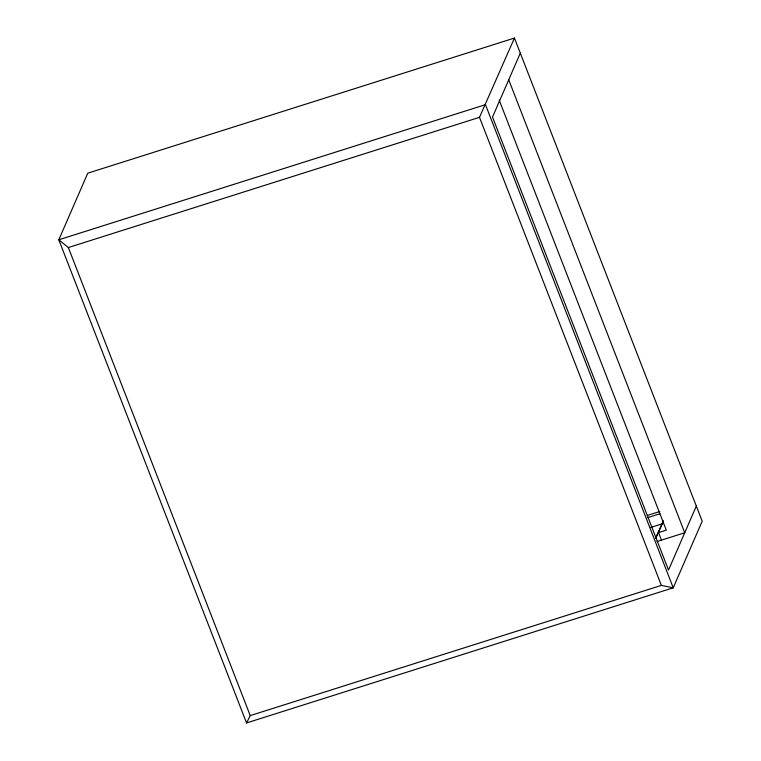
<?xml version="1.0" encoding="UTF-8"?>
<svg xmlns="http://www.w3.org/2000/svg" width="761" height="761" viewBox="0 0 761 761"><rect width="100%" height="100%" fill="white"/><g stroke="black" fill="none" stroke-linecap="round" stroke-linejoin="round"><path stroke-width="1.14" d="M514.446 38.05L479.497 117.327L661.376 585.39L673.228 587.815L702.194 521.209L514.446 38.05L87.772 173.185L58.806 239.791L246.554 722.95L673.228 587.815L485.48 104.657L58.806 239.791L68.347 247.544L250.226 715.606L246.554 722.95M520.305 53.146L492.51 117.089L668.519 570.056L696.325 506.113M655.963 537.399L663.316 520.762M663.164 521.922L655.64 538.579M68.347 247.544L479.497 117.327M647.316 515.454L659.749 511.516M647.43 517.708L659.882 513.77M650.503 527.516L661.813 523.929M657.028 541.528L684.738 532.757L508.728 79.791M250.226 715.606L661.376 585.39M499.149 99.995L666.284 530.122L658.531 532.576L661.461 540.129"/></g></svg>
